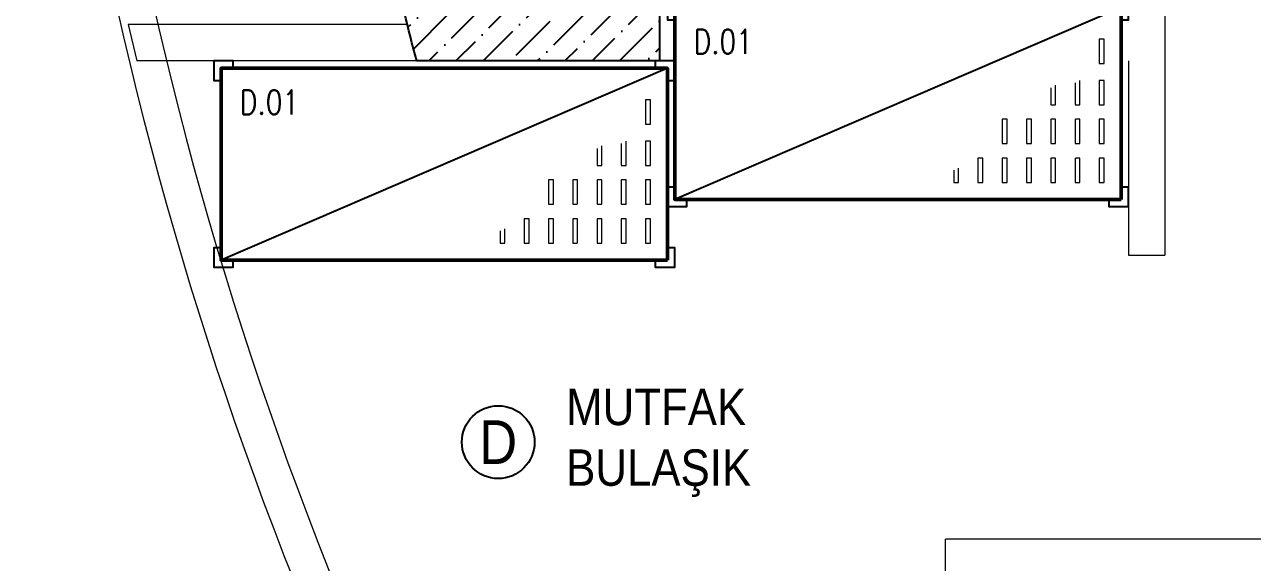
# Model space of a CAD drawing. Extents: x -29316 to 80307, y 54266 to 73016.
# Drawn here: x 20444 to 20950, y 55964 to 56186 of the extents above; entities that cross this region are included whole.
import ezdxf
from ezdxf.enums import TextEntityAlignment as Align

# ---------------------------------------------------------------- set-up
doc = ezdxf.new("R2010")
doc.units = 0
doc.linetypes.add('HIDDEN', pattern=[0.375, 0.25, -0.125])
for name, color, linetype, lineweight in [('-DWG_ANA', 7, 'Continuous', 50), ('-DWG_DETAY1', 7, 'Continuous', 25), ('-DWG_DETAY2', 7, 'Continuous', 15), ('_BOP-MAHALNO', 7, 'Continuous', 20), ('duvar', 12, 'Continuous', 18), ('kolon', 5, 'Continuous', 25), ('NO', 7, 'Continuous', 30)]:
    doc.layers.add(name, color=color, linetype=linetype, lineweight=lineweight)
for name, color, linetype in [('BL-D', 180, 'Continuous'), ('kolon tarama', 252, 'Continuous'), ('YAZI_BLM_1', 7, 'Continuous'), ('YAZI_BLM_2', 10, 'Continuous')]:
    doc.layers.add(name, color=color, linetype=linetype)
doc.styles.add('BLM_YAZI', font='stylu.ttf', dxfattribs={"width": 0.8})
doc.styles.add('RomanS', font='romans.shx')

# ---------------------------------------------------------------- blocks, each defined once
blk = doc.blocks.new('INP198')
at = {"layer": '-DWG_ANA', "color": 0}
blk.add_lwpolyline([(3, -3), (187, -3), (187, -82), (3, -82)], close=True, dxfattribs=at)
at = {"layer": '-DWG_DETAY1', "color": 0}
for points in [[(3, -3), (8, -3), (8, 0), (0, 0), (0, -8), (3, -8)], [(187, -3), (187, -8), (190, -8), (190, 0), (182, 0), (182, -3)], [(3, -82), (3, -77), (0, -77), (0, -85), (8, -85), (8, -82)], [(187, -82), (182, -82), (182, -85), (190, -85), (190, -77), (187, -77)]]:
    blk.add_lwpolyline(points, close=True, dxfattribs=at)
blk.add_lwpolyline([(3, -82), (187, -3)], dxfattribs=at)
at = {"layer": '-DWG_DETAY2', "color": 0, "linetype": 'HIDDEN'}
for points in [[(10, -10), (10, -20), (12, -20), (12, -10)], [(20, -10), (20, -20), (22, -20), (22, -10)], [(30, -10), (30, -20), (32, -20), (32, -10)], [(40, -10), (40, -20), (42, -20), (42, -10)], [(50, -10), (50, -20), (52, -20), (52, -10)], [(60, -10), (60, -20), (62, -20), (62, -10)], [(10, -26), (10, -36), (12, -36), (12, -26)], [(20, -26), (20, -36), (22, -36), (22, -26)], [(30, -26), (30, -36), (32, -36), (32, -26)], [(40, -26), (40, -36), (42, -36), (42, -26)], [(50, -26), (50, -36), (52, -36), (52, -26)], [(10, -42), (10, -52), (12, -52), (12, -42)], [(10, -59), (10, -69), (12, -69), (12, -59)]]:
    blk.add_lwpolyline(points, close=True, dxfattribs=at)
for points in [[(72, -15), (72, -10), (70, -10), (70, -16)], [(22, -51), (22, -42), (20, -42), (20, -52)], [(32, -49), (32, -42), (30, -42), (30, -50)]]:
    blk.add_lwpolyline(points, dxfattribs=at)
at = {"layer": 'NO', "linetype": 'Continuous', "style": 'RomanS', "width": 0.8}
blk.add_attdef('NO', text='', height=10, dxfattribs=at).set_placement((167, -68), align=Align.MIDDLE)

msp = doc.modelspace()

# ---------------------------------------------------------------- hatches: boundary and pattern name
at = {"layer": 'kolon tarama'}
h = msp.add_hatch(dxfattribs=at)
h.set_pattern_fill('ANSI36', color=256, scale=2.5, style=0)
h.set_pattern_definition([(45, (93054.151, -11185.91), (4.20949506, 15.4348152), [19.84375, -3.96875, 0, -3.96875])])
h.paths.add_polyline_path([(20705.65, 56210.64), (20595.85, 56210.64, 0.011507), (20605.65, 56170.64), (20705.65, 56170.64)])

# ---------------------------------------------------------------- linework, layer by layer
at = {"layer": '_BOP-MAHALNO'}
for p, q in [((20913.97, 56285.64), (20913.97, 56090.64)), ((20898.97, 56170.64), (20898.97, 56090.64)), ((20898.97, 56170.64), (20898.97, 56090.64)), ((20898.97, 56090.64), (20913.97, 56090.64)), ((21118.53, 55973.64), (20823.53, 55973.64)), ((20823.53, 55958.64), (20823.53, 55973.64)), ((20898.97, 55973.64), (20823.53, 55973.64))]:
    msp.add_line(p, q, dxfattribs=at)
at = {"layer": 'duvar', "ltscale": 5}
for p, q in [((20601.74, 56185.64), (20486.68, 56185.64)), ((20486.68, 56185.64), (20490.2, 56170.64)), ((20605.65, 56170.64), (20490.2, 56170.64))]:
    msp.add_line(p, q, dxfattribs=at)
at = {"layer": 'duvar', "color": 253, "ltscale": 5, "true_color": 0x9898cc}
for radius in [1565.52, 1550.52]:
    msp.add_arc((22009.49, 56535.64), radius, 124.51206, 235.48794, dxfattribs=at)
at = {"layer": 'kolon'}
msp.add_lwpolyline([(20705.65, 56170.64), (20605.65, 56170.64, -0.011507), (20595.85, 56210.64), (20705.65, 56210.64)], format="xyb", close=True, dxfattribs=at)
at = {"layer": 'YAZI_BLM_1'}
msp.add_circle((20639.21, 56013.64), 15, dxfattribs=at)

# ---------------------------------------------------------------- block references
at = {"layer": 'BL-D'}
ref = msp.add_blockref('INP198', (20898.97, 56110.64), dxfattribs=dict(at, rotation=180))
ref.add_attrib('NO', 'D.01', dxfattribs={"layer": 'NO', "linetype": 'Continuous', "height": 10, "style": 'RomanS', "width": 0.8}).set_placement((20731.97, 56178.64), align=Align.MIDDLE)
ref = msp.add_blockref('INP198', (20711.95, 56085.64), dxfattribs=dict(at, rotation=180))
ref.add_attrib('NO', 'D.01', dxfattribs={"layer": 'NO', "linetype": 'Continuous', "height": 10, "style": 'RomanS', "width": 0.8}).set_placement((20544.95, 56153.64), align=Align.MIDDLE)

# ---------------------------------------------------------------- texts
at = {"layer": 'YAZI_BLM_1', "style": 'BLM_YAZI', "width": 0.9}
for s, p in [('MUTFAK', (20667.21, 56020.64)), ('BULAŞIK', (20667.21, 55995.64))]:
    msp.add_text(s, height=15, dxfattribs=at).set_placement(p)
at = {"layer": 'YAZI_BLM_2', "style": 'BLM_YAZI', "width": 0.9}
msp.add_text('D', height=18, dxfattribs=at).set_placement((20639.21, 56013.64), align=Align.MIDDLE)

doc.saveas('drawing.dxf')
